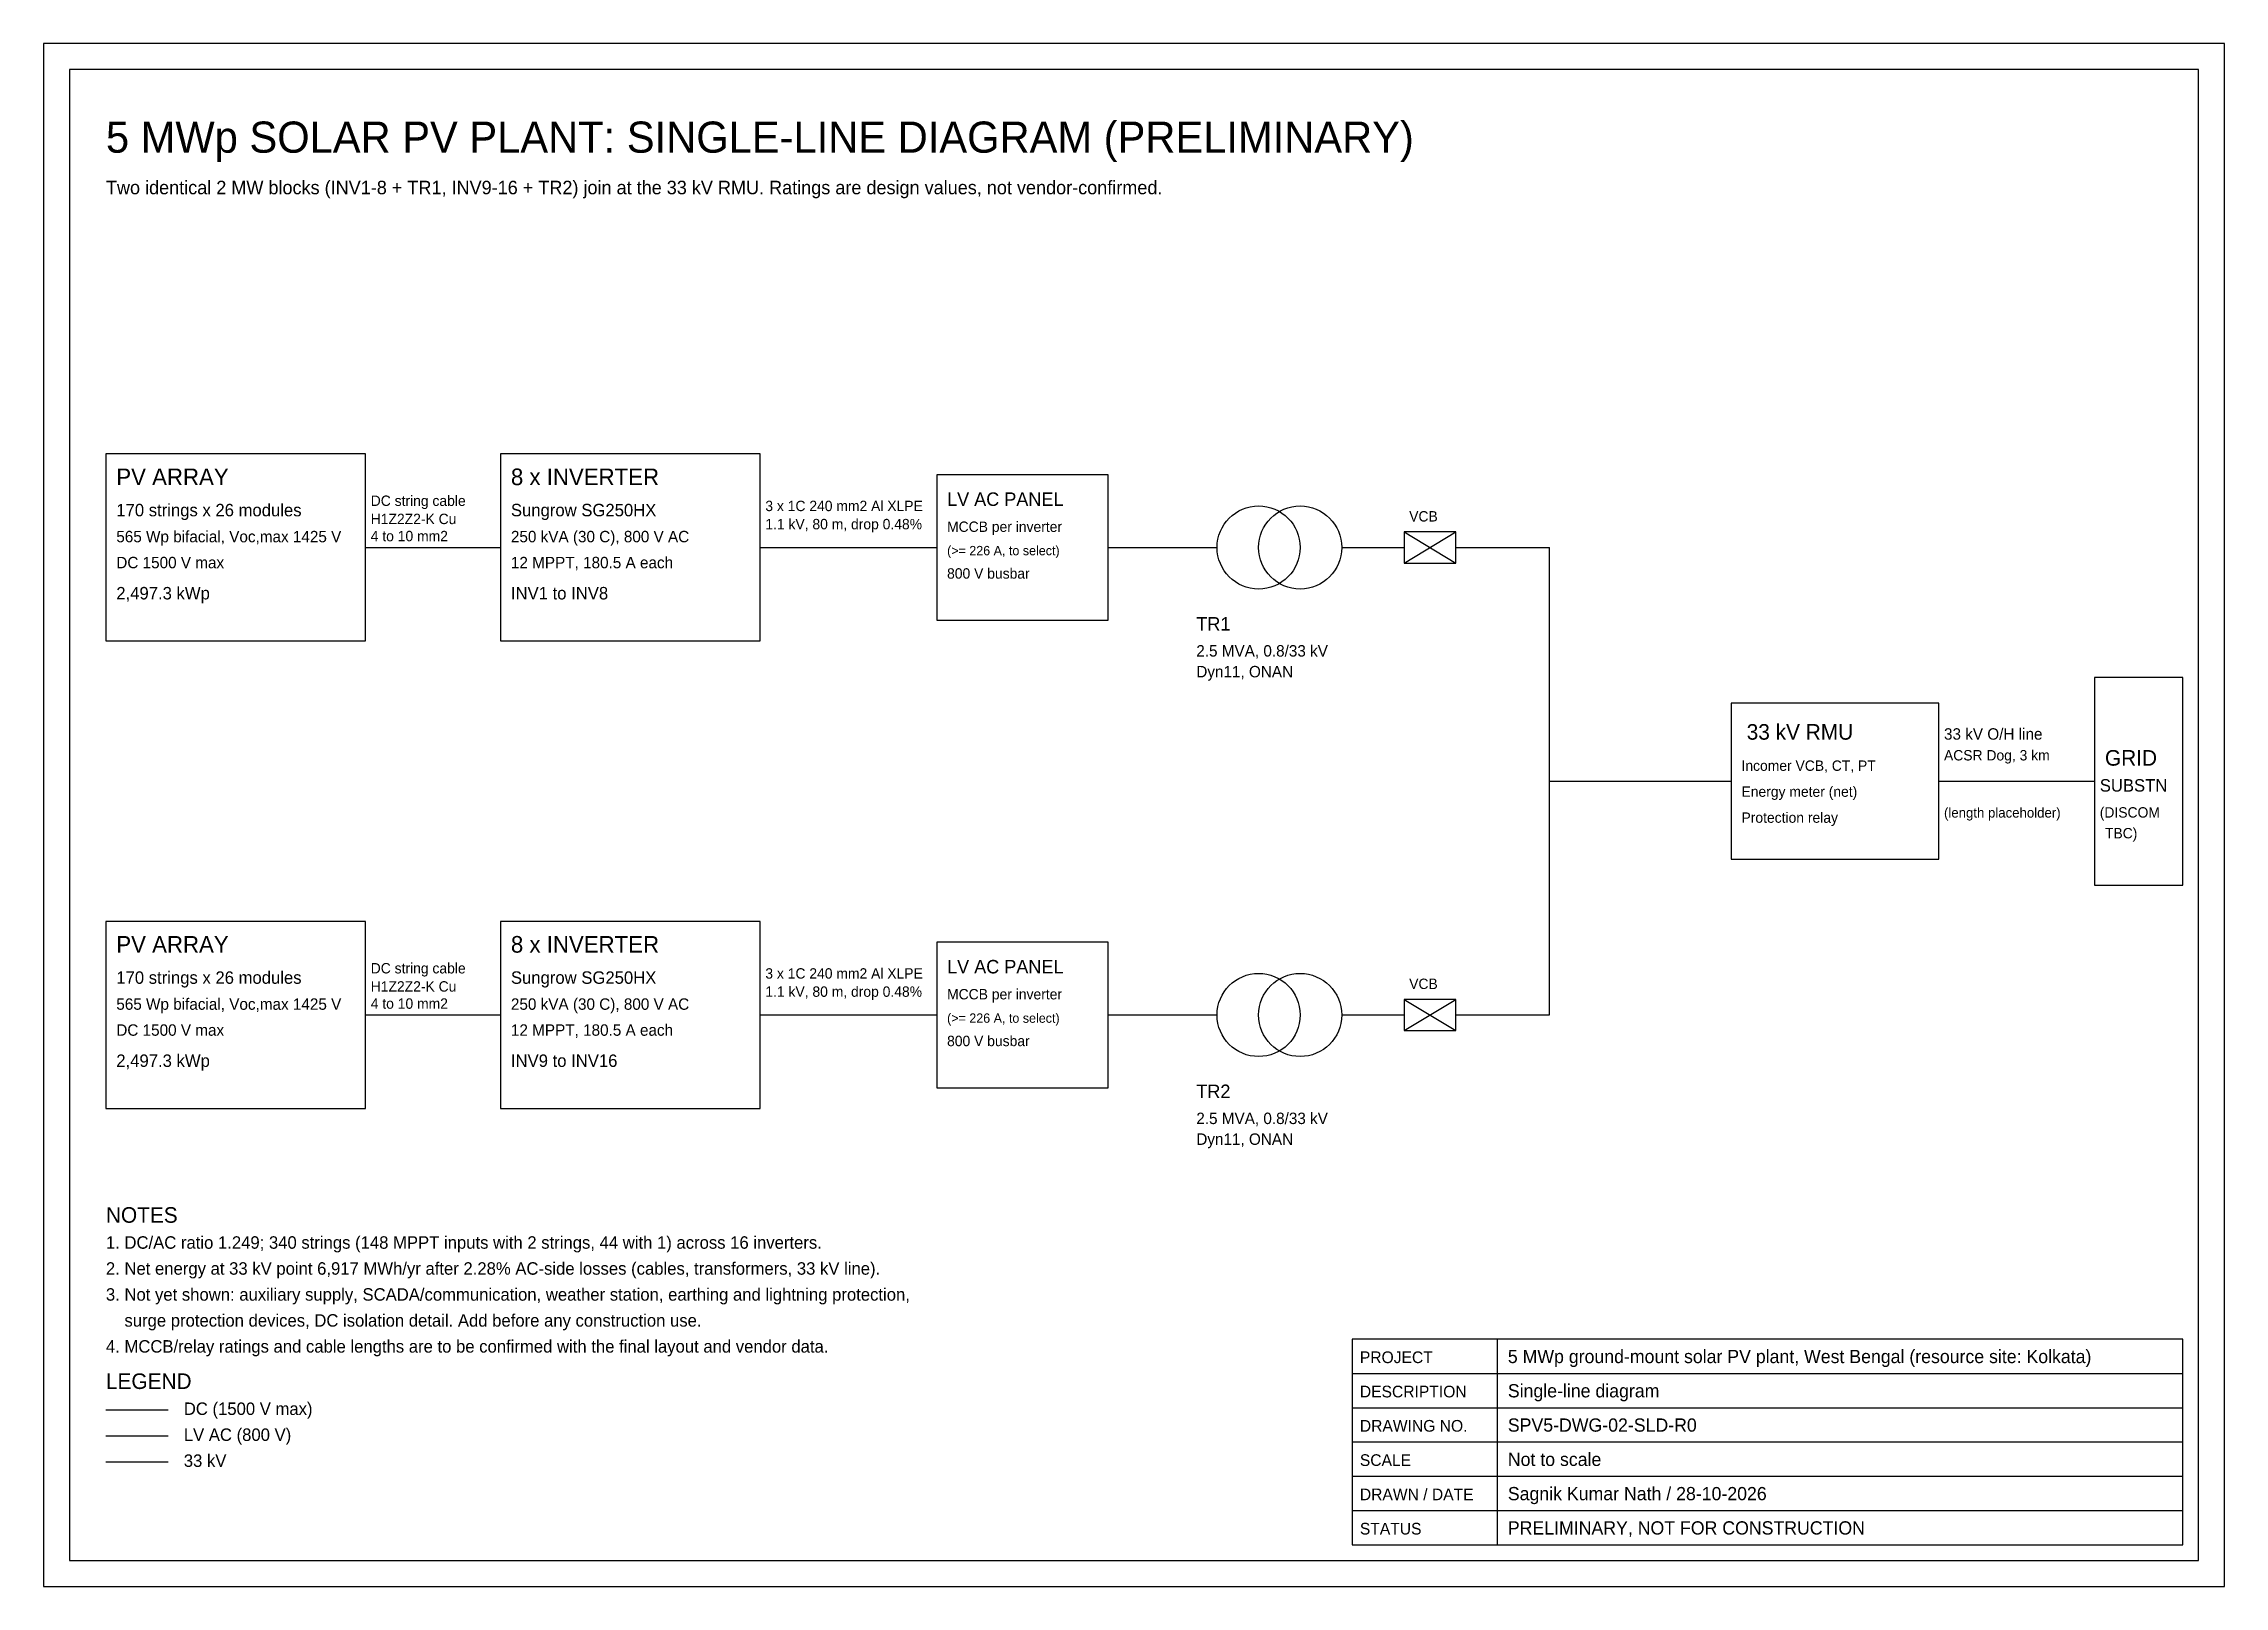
# Model space of a CAD drawing. Header units: metres. Extents: x 0 to 420, y 0 to 297.
import ezdxf

# ---------------------------------------------------------------- set-up
doc = ezdxf.new("R2010")
doc.units = ezdxf.units.M
for name, color, linetype in [('CABLE_LV', 6, 'Continuous'), ('DC', 5, 'Continuous'), ('EQUIP', 84, 'Continuous'), ('FRAME', 7, 'Continuous'), ('GRID', 4, 'Continuous'), ('HV', 1, 'Continuous'), ('TEXT', 7, 'Continuous')]:
    doc.layers.add(name, color=color, linetype=linetype)

msp = doc.modelspace()

# ---------------------------------------------------------------- linework, layer by layer
at = {"layer": 'CABLE_LV'}
for p, q in [((138, 200), (172, 200)), ((205, 200), (225, 200)), ((225, 200), (226, 200)), ((138, 110), (172, 110)), ((205, 110), (225, 110)), ((225, 110), (226, 110)), ((12, 29), (24, 29))]:
    msp.add_line(p, q, dxfattribs=at)
at = {"layer": 'DC'}
for p, q in [((62, 200), (88, 200)), ((62, 110), (88, 110)), ((12, 34), (24, 34))]:
    msp.add_line(p, q, dxfattribs=at)
at = {"layer": 'EQUIP'}
for points in [[(12, 182), (62, 182), (62, 218), (12, 218)], [(88, 182), (138, 182), (138, 218), (88, 218)], [(172, 186), (205, 186), (205, 214), (172, 214)], [(325, 140), (365, 140), (365, 170), (325, 170)], [(12, 92), (62, 92), (62, 128), (12, 128)], [(88, 92), (138, 92), (138, 128), (88, 128)], [(172, 96), (205, 96), (205, 124), (172, 124)]]:
    msp.add_lwpolyline(points, close=True, dxfattribs=at)
for centre in [(234, 200), (242, 200), (234, 110), (242, 110)]:
    msp.add_circle(centre, 8, dxfattribs=at)
at = {"layer": 'FRAME'}
for p, q in [((280, 8), (280, 47.6)), ((252, 41), (412, 41)), ((252, 34.4), (412, 34.4)), ((252, 27.8), (412, 27.8)), ((252, 21.2), (412, 21.2)), ((252, 14.6), (412, 14.6))]:
    msp.add_line(p, q, dxfattribs=at)
for points in [[(0, 0), (420, 0), (420, 297), (0, 297)], [(5, 5), (415, 5), (415, 292), (5, 292)], [(252, 8), (412, 8), (412, 47.6), (252, 47.6)]]:
    msp.add_lwpolyline(points, close=True, dxfattribs=at)
at = {"layer": 'GRID'}
msp.add_lwpolyline([(395, 135), (412, 135), (412, 175), (395, 175)], close=True, dxfattribs=at)
at = {"layer": 'HV'}
for p, q in [((262, 197), (272, 203)), ((262, 203), (272, 197)), ((250, 200), (262, 200)), ((272, 200), (290, 200)), ((290, 110), (290, 200)), ((290, 155), (325, 155)), ((365, 155), (395, 155)), ((250, 110), (262, 110)), ((262, 107), (272, 113)), ((262, 113), (272, 107)), ((272, 110), (290, 110)), ((12, 24), (24, 24))]:
    msp.add_line(p, q, dxfattribs=at)
for points in [[(262, 197), (272, 197), (272, 203), (262, 203)], [(262, 107), (272, 107), (272, 113), (262, 113)]]:
    msp.add_lwpolyline(points, close=True, dxfattribs=at)

# ---------------------------------------------------------------- texts
at = {"layer": 'TEXT'}
for s, height, p in [('5 MWp SOLAR PV PLANT: SINGLE-LINE DIAGRAM (PRELIMINARY)', 6, (12, 276)), ('Two identical 2 MW blocks (INV1-8 + TR1, INV9-16 + TR2) join at the 33 kV RMU. Ratings are design values, not vendor-confirmed.', 2.6, (12, 268)), ('PV ARRAY', 3.2, (14, 212)), ('8 x INVERTER', 3.2, (90, 212)), ('DC string cable', 2, (63, 208)), ('LV AC PANEL', 2.6, (174, 208)), ('170 strings x 26 modules', 2.4, (14, 206)), ('H1Z2Z2-K Cu', 2, (63, 204.5)), ('Sungrow SG250HX', 2.4, (90, 206)), ('3 x 1C 240 mm2 Al XLPE', 2, (139, 207)), ('VCB', 2, (263, 205)), ('565 Wp bifacial, Voc,max 1425 V', 2.2, (14, 201)), ('4 to 10 mm2', 2, (63, 201.2)), ('250 kVA (30 C), 800 V AC', 2.2, (90, 201)), ('1.1 kV, 80 m, drop 0.48%', 2, (139, 203.5)), ('MCCB per inverter', 2, (174, 203)), ('DC 1500 V max', 2.2, (14, 196)), ('12 MPPT, 180.5 A each', 2.2, (90, 196)), ('(>= 226 A, to select)', 1.8, (174, 198.5)), ('800 V busbar', 2, (174, 194)), ('2,497.3 kWp', 2.4, (14, 190)), ('INV1 to INV8', 2.4, (90, 190)), ('TR1', 2.6, (222, 184)), ('2.5 MVA, 0.8/33 kV', 2.2, (222, 179)), ('Dyn11, ONAN', 2.2, (222, 175)), ('33 kV RMU', 3, (328, 163)), ('33 kV O/H line', 2.2, (366, 163)), ('ACSR Dog, 3 km', 2, (366, 159)), ('GRID', 3, (397, 158)), ('Incomer VCB, CT, PT', 2, (327, 157)), ('SUBSTN', 2.4, (396, 153)), ('Energy meter (net)', 2, (327, 152)), ('Protection relay', 2, (327, 147)), ('(length placeholder)', 1.9, (366, 148)), ('(DISCOM', 2, (396, 148)), ('TBC)', 2, (397, 144)), ('PV ARRAY', 3.2, (14, 122)), ('8 x INVERTER', 3.2, (90, 122)), ('170 strings x 26 modules', 2.4, (14, 116)), ('DC string cable', 2, (63, 118)), ('Sungrow SG250HX', 2.4, (90, 116)), ('3 x 1C 240 mm2 Al XLPE', 2, (139, 117)), ('LV AC PANEL', 2.6, (174, 118)), ('H1Z2Z2-K Cu', 2, (63, 114.5)), ('1.1 kV, 80 m, drop 0.48%', 2, (139, 113.5)), ('MCCB per inverter', 2, (174, 113)), ('VCB', 2, (263, 115)), ('565 Wp bifacial, Voc,max 1425 V', 2.2, (14, 111)), ('4 to 10 mm2', 2, (63, 111.2)), ('250 kVA (30 C), 800 V AC', 2.2, (90, 111)), ('(>= 226 A, to select)', 1.8, (174, 108.5)), ('DC 1500 V max', 2.2, (14, 106)), ('12 MPPT, 180.5 A each', 2.2, (90, 106)), ('800 V busbar', 2, (174, 104)), ('2,497.3 kWp', 2.4, (14, 100)), ('INV9 to INV16', 2.4, (90, 100)), ('TR2', 2.6, (222, 94)), ('2.5 MVA, 0.8/33 kV', 2.2, (222, 89)), ('Dyn11, ONAN', 2.2, (222, 85)), ('NOTES', 3, (12, 70)), ('1. DC/AC ratio 1.249; 340 strings (148 MPPT inputs with 2 strings, 44 with 1) across 16 inverters.', 2.4, (12, 65)), ('2. Net energy at 33 kV point 6,917 MWh/yr after 2.28% AC-side losses (cables, transformers, 33 kV line).', 2.4, (12, 60)), ('3. Not yet shown: auxiliary supply, SCADA/communication, weather station, earthing and lightning protection,', 2.4, (12, 55)), ('    surge protection devices, DC isolation detail. Add before any construction use.', 2.4, (12, 50)), ('4. MCCB/relay ratings and cable lengths are to be confirmed with the final layout and vendor data.', 2.4, (12, 45)), ('PROJECT', 2.25, (253.5, 42.98)), ('5 MWp ground-mount solar PV plant, West Bengal (resource site: Kolkata)', 2.55, (282, 42.98)), ('LEGEND', 3, (12, 38)), ('DESCRIPTION', 2.25, (253.5, 36.38)), ('Single-line diagram', 2.55, (282, 36.38)), ('DC (1500 V max)', 2.4, (27, 33)), ('LV AC (800 V)', 2.4, (27, 28)), ('DRAWING NO.', 2.25, (253.5, 29.78)), ('SPV5-DWG-02-SLD-R0', 2.55, (282, 29.78)), ('33 kV', 2.4, (27, 23)), ('SCALE', 2.25, (253.5, 23.18)), ('Not to scale', 2.55, (282, 23.18)), ('DRAWN / DATE', 2.25, (253.5, 16.58)), ('Sagnik Kumar Nath / 28-10-2026', 2.55, (282, 16.58)), ('STATUS', 2.25, (253.5, 9.98)), ('PRELIMINARY, NOT FOR CONSTRUCTION', 2.55, (282, 9.98))]:
    msp.add_text(s, height=height, dxfattribs=at).set_placement(p)

doc.saveas('drawing.dxf')
